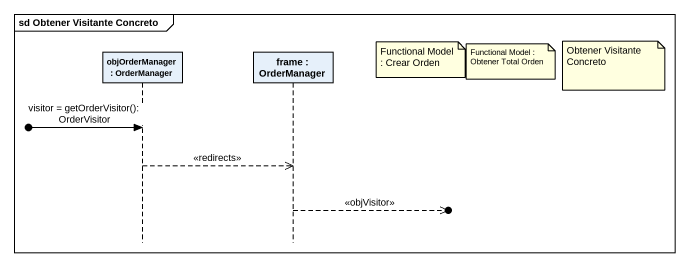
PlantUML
@startuml
mainframe sd Obtener Visitante Concreto
hide footbox
participant "objOrderManager : OrderManager" as objOrderManager
participant "frame : OrderManager" as frame_

note right of frame_ : Functional Model : Crear Orden
note right of frame_ : Functional Model : Obtener Total Orden
note right of frame_ : Obtener Visitante Concreto
[o-> objOrderManager : visitor = getOrderVisitor(): OrderVisitor
objOrderManager -->> frame_ : <<redirects>>
frame_ -->>o] : <<objVisitor>>
@enduml
